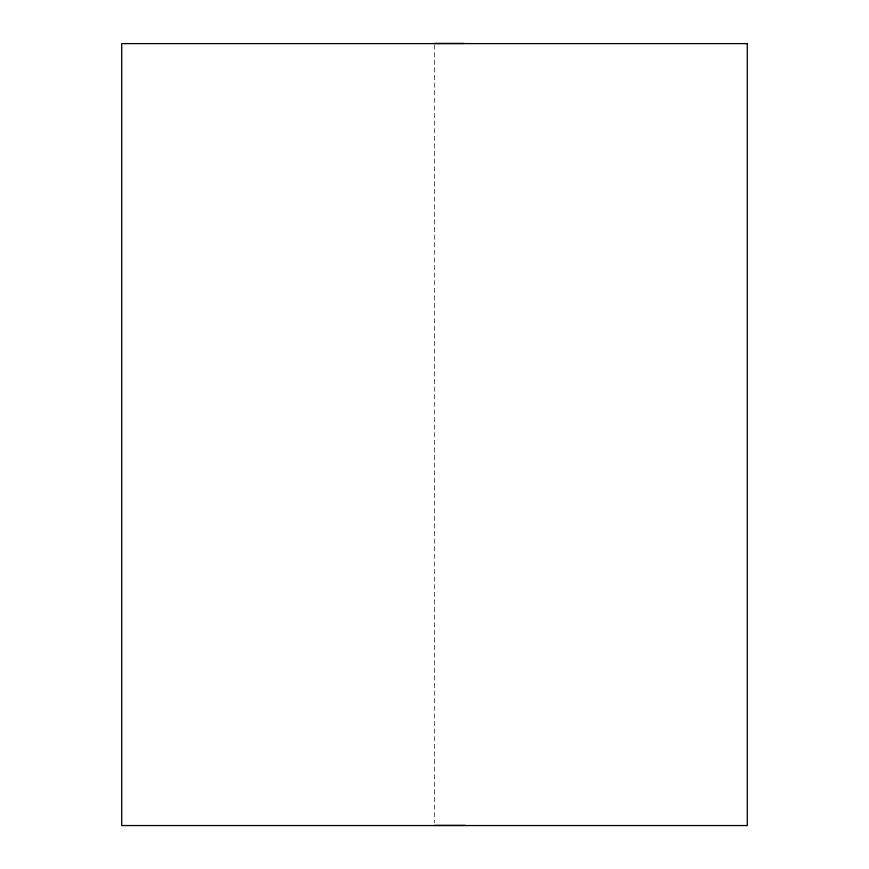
<?xml version="1.0" encoding="UTF-8"?>
<svg xmlns="http://www.w3.org/2000/svg" width="869" height="869" viewBox="0 0 869 869"><rect width="100%" height="100%" fill="white"/><g stroke="black" fill="none" stroke-linecap="round" stroke-linejoin="round"><path stroke-width="0.65" stroke-dasharray="4.34 3.26" d="M434.5 44.96L434.5 822.834"/><path stroke-width="1.3" d="M434.5 43.45L464.242 43.45M434.5 825.398L465.393 825.398M747.275 43.602L121.725 43.602L121.725 825.55L747.275 825.55L747.275 43.602"/></g></svg>
